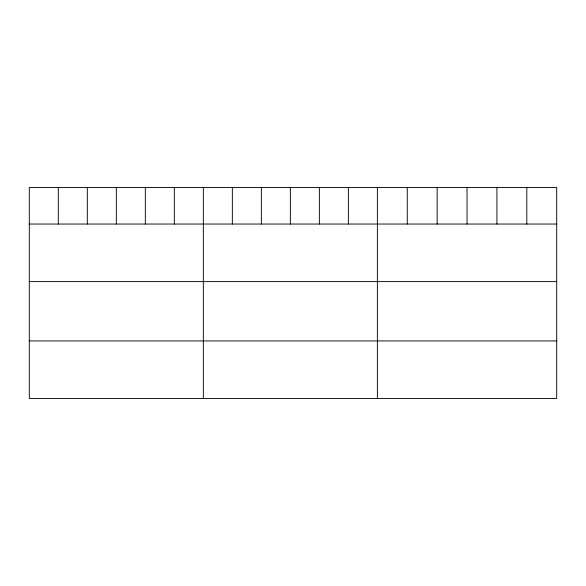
<?xml version="1.0" encoding="UTF-8"?>
<svg xmlns="http://www.w3.org/2000/svg" width="586" height="586" viewBox="0 0 586 586"><rect width="100%" height="100%" fill="white"/><g stroke="black" fill="none" stroke-linecap="round" stroke-linejoin="round"><path stroke-width="0.88" d="M556.7 224.035L556.7 398.495L29.3 398.495L29.3 187.505L556.7 187.505L556.7 224.035L29.3 224.035M29.3 281.61L556.7 281.61M29.3 340.927L556.7 340.927M526.814 187.505L526.814 224.035M496.928 187.505L496.928 224.035M467.042 187.505L467.042 224.035M437.156 187.505L437.156 224.035M407.27 187.505L407.27 224.035M377.384 187.505L377.384 398.495M348.377 187.505L348.377 224.035M319.37 187.505L319.37 224.035M290.363 187.505L290.363 224.035M261.356 187.505L261.356 224.035M232.349 187.505L232.349 224.035M203.342 187.505L203.342 398.495M174.335 187.505L174.335 224.035M145.328 187.505L145.328 224.035M116.321 187.505L116.321 224.035M87.314 187.505L87.314 224.035M58.307 187.505L58.307 224.035"/></g></svg>
